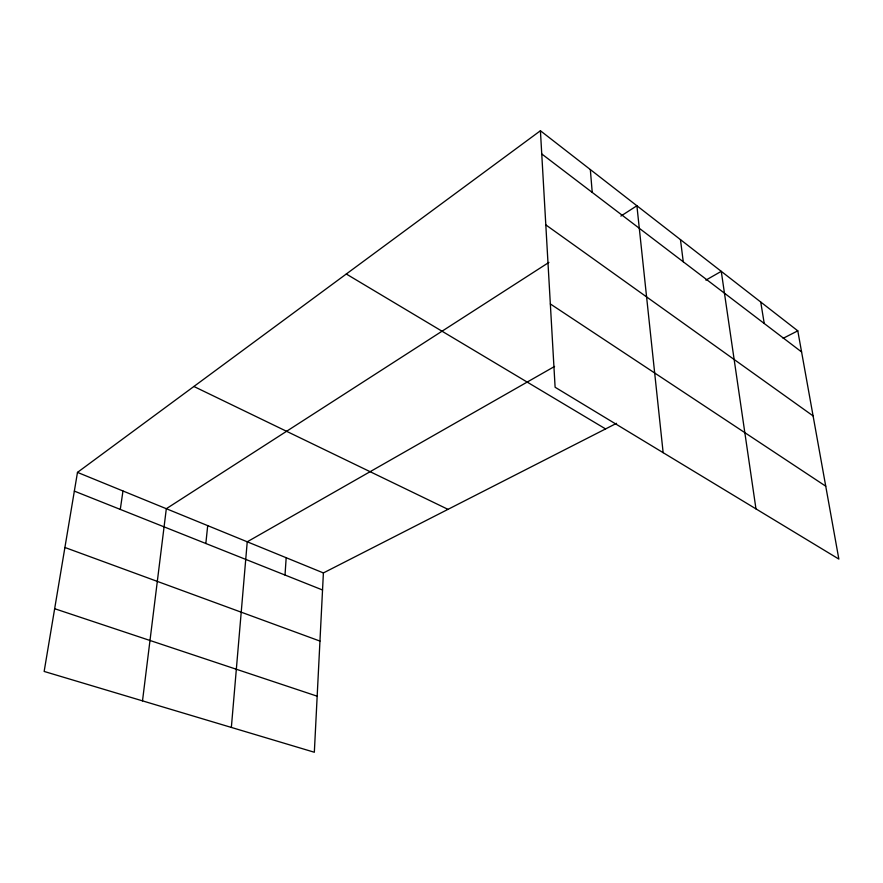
<?xml version="1.0" encoding="UTF-8"?>
<svg xmlns="http://www.w3.org/2000/svg" width="883" height="883" viewBox="0 0 883 883"><rect width="100%" height="100%" fill="white"/><g stroke="black" fill="none" stroke-linecap="round" stroke-linejoin="round"><path stroke-width="1.32" d="M616.555 423.321L323.399 572.935L314.337 752.25L44.15 671.444L77.483 472.383L540.418 130.75L797.79 330.838L838.85 559.071L555.109 387.251L540.418 130.75M285.01 575.043L286.18 557.714M231.357 727.426L247.24 541.798L554.579 366.445M205.838 543.509L207.704 525.628M142.505 700.859L166.324 508.707L548.906 262.406M120.287 509.425L122.969 490.981M620.881 216.07L636.897 205.761L663.144 452.67M705.881 280.132L721.268 271.346L755.969 508.884M783.144 338.31L797.79 330.838M54.658 608.707L317.174 696.19M64.912 547.482L319.955 641.08M74.349 491.114L322.538 589.987M77.483 472.383L323.399 572.935M193.885 386.478L447.99 509.348M346.291 274.006L605.583 428.928M550.341 303.951L825.737 486.191M545.804 224.878L813.1 415.915M541.743 153.951L801.587 351.953M760.727 302.03L764.236 323.487M680.451 239.613L683.265 261.787M590.33 169.558L592.228 192.417"/></g></svg>
